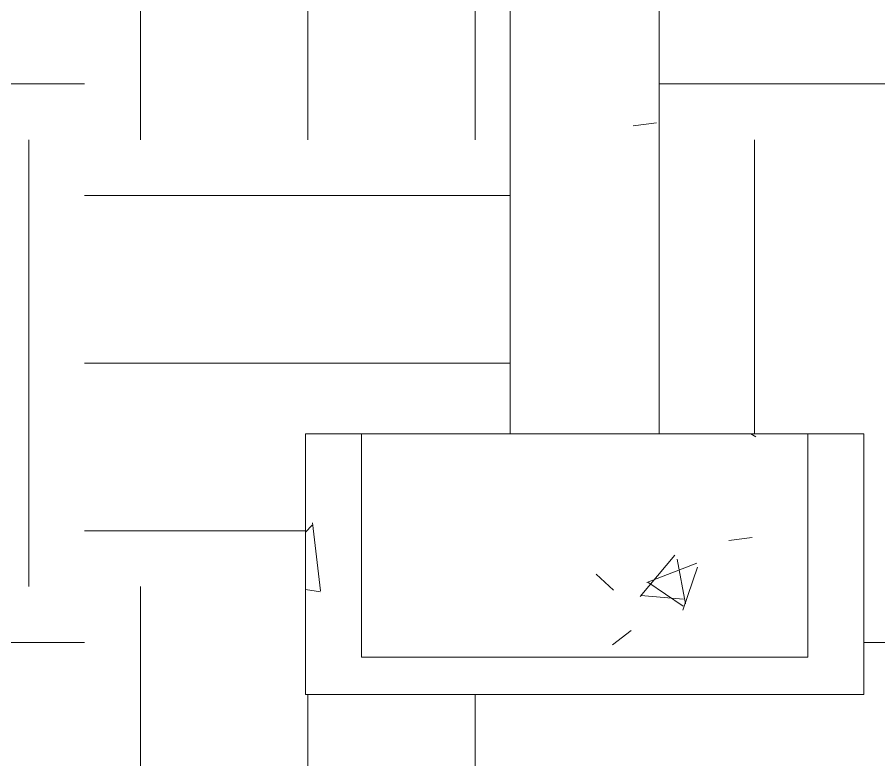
# Model space of a CAD drawing. Header units: inches. Extents: x 1718 to 6958, y -253 to 585.
# Drawn here: x 4835.51 to 4881.81, y -87.51 to -47.63 of the extents above; entities that cross this region are included whole.
import ezdxf

# ---------------------------------------------------------------- set-up
doc = ezdxf.new("R2010")
doc.units = ezdxf.units.IN
doc.header["$MEASUREMENT"] = 0
for name, color, linetype, lineweight in [('0-4', 10, 'Continuous', 5), ('A-WALL-PATT-1', 252, 'Continuous', 9), ('C-TOPO-1', 252, 'Continuous', 9), ('S-FNDN-1', 250, 'Continuous', 9), ('S-FNDN-3', 252, 'Continuous', 9), ('S-FNDN-5', 32, 'Continuous', 9)]:
    doc.layers.add(name, color=color, linetype=linetype, lineweight=lineweight)

# ---------------------------------------------------------------- blocks, each defined once
blk = doc.blocks.new('CTR  - Topography_rvt-2-BUILDING ELEVATION - COURTYARD - LOOKING EAST')
at = {"layer": 'C-TOPO-1'}
h = blk.add_hatch(dxfattribs=at)
h.set_pattern_fill('FP_86', color=256, style=0, pattern_type=2)
h.set_pattern_definition([(0, (-1688.897, 68.768), (24, 24), [24, -24]), (0, (-1688.897, 77.768), (24, 24), [24, -24]), (0, (-1688.897, 86.768), (24, 24), [24, -24]), (90, (-1685.897, 89.768), (-24, 24), [24, -24]), (90, (-1676.897, 89.768), (-24, 24), [24, -24]), (90, (-1667.897, 89.768), (-24, 24), [24, -24])])
h.paths.add_polyline_path([(-3935.425, -238.788), (-3832.324, -238.788), (-3832.324, -182), (-3839.324, -182), (-3839.324, -180), (-3847.824, -180), (-3847.824, -168), (-3843.209, -161.432), (-3837.265, -158), (-3832.324, -158), (-3832.324, -32.4), (-3875.324, -32.4), (-3875.324, -70), (-3864.324, -70), (-3864.324, -84), (-3894.324, -84), (-3894.324, -70), (-3883.324, -70), (-3883.324, -37.308), (-3883.48, -37.253), (-3883.568, -37.112), (-3883.574, -36.984), (-3883.599, -33.686), (-3883.717, -33.57), (-3883.824, -33.546), (-3887.184, -33.52), (-3887.299, -33.402), (-3887.344, -33.295), (-3935.324, -33.295), (-3935.324, -70), (-3924.324, -70), (-3924.324, -84), (-3954.324, -84), (-3954.324, -70), (-3943.324, -70), (-3943.324, -32.595), (-4004.167, -35.914), (-4004.167, -238.788), (-3937.975, -238.788)], flags=0)
h.paths.add_polyline_path([(-3842.183, -177.087), (-3841.381, -176.701), (-3840.826, -176.005), (-3840.628, -175.137), (-3840.826, -174.27), (-3841.381, -173.574), (-3842.183, -173.188), (-3843.073, -173.188), (-3843.875, -173.574), (-3844.43, -174.27), (-3844.628, -175.137), (-3844.43, -176.005), (-3843.875, -176.701), (-3843.073, -177.087), (-3842.351, -177.087)], flags=0)
h.paths.add_polyline_path([(-3883.768, -33.222), (-3883.324, -33.222), (-3883.324, -32.4), (-3883.824, -32.4), (-3883.824, -33.222)], flags=0)
blk = doc.blocks.new('CTR - 1st Phase - Structure_rvt-2-BUILDING ELEVATION - COURTYARD - LOOKING EAST')
at = {"layer": 'S-FNDN-3'}
h = blk.add_hatch(dxfattribs=at)
h.set_pattern_fill('FP_106', color=256, style=0, pattern_type=2)
h.set_pattern_definition([(50, (-1688.897, 68.768), (27.5427, -2.40992), [2.88, -31.68]), (355, (-1688.897, 68.768), (-5.32784, 28.88427), [2.304, -25.344]), (100.451, (-1686.6, 68.567), (22.21532, 26.47393), [2.448, -26.924]), (46.184, (-1688.897, 76.448), (40.9819, -6.3564), [4.32, -47.52]), (96.636, (-1685.482, 75.918), (35.89075, 37.4062), [3.671, -40.386]), (351.184, (-1688.897, 76.45), (35.891, 37.4062), [3.456, -38.016]), (21, (-1685.057, 74.528), (22.92104, -15.46073), [2.88, -31.68]), (326, (-1685.057, 74.528), (9.34353, 27.84574), [2.304, -25.344]), (71.451, (-1683.147, 73.24), (32.26477, 12.38442), [2.448, -26.924]), (37.5, (-1688.897, 68.768), (0.466855, 12.782707), [1.267, -23.77, 1.267, -24.461, -25.44]), (37.5, (-1688.897, 68.768), (0.466855, 12.782707), [-50.765, 1.267, -24.173]), (7.5, (-1688.897, 68.768), (10.10159, 15.14509), [1.267, -13.402, 1.267, -23.194, -9.696]), (7.5, (-1688.897, 68.768), (10.10159, 15.14509), [-39.13, 1.267, -8.429]), (327.5, (-1697.46, 68.768), (20.49916, -0.86578), [1.267, -8.333, 1.267, -28.685, -39.744]), (327.5, (-1697.46, 68.768), (20.49916, -0.86578), [-39.552, 1.267, -38.477]), (317.5, (-1701.3, 68.768), (22.39478, 3.84429), [1.267, -11.213, 1.267, -18.624, -28.224]), (317.5, (-1701.3, 68.768), (22.39478, 3.84429), [-32.371, 1.267, -26.957])])
h.paths.add_polyline_path([(-3876.569, -84), (-3864.324, -84), (-3864.324, -70), (-3894.324, -70), (-3894.324, -84), (-3881.484, -84)], flags=0)
at = {"layer": 'S-FNDN-1'}
for p, q in [((-3864.324, -70), (-3894.324, -70)), ((-3894.324, -70), (-3894.324, -84)), ((-3864.324, -84), (-3864.324, -70)), ((-3894.324, -84), (-3864.324, -84))]:
    blk.add_line(p, q, dxfattribs=at)

msp = doc.modelspace()

# ---------------------------------------------------------------- hatches: boundary and pattern name
at = {"layer": 'A-WALL-PATT-1'}
h = msp.add_hatch(dxfattribs=at)
h.set_pattern_fill('FP_106', color=256, style=0, pattern_type=2)
h.set_pattern_definition([(50, (7056.429, 68.768), (27.5427, -2.40992), [2.88, -31.68]), (355, (7056.43, 68.768), (-5.32784, 28.88427), [2.304, -25.344]), (100.451, (7058.725, 68.567), (22.21532, 26.47393), [2.448, -26.924]), (46.184, (7056.43, 76.448), (40.9819, -6.3564), [4.32, -47.52]), (96.636, (7059.844, 75.918), (35.89075, 37.4062), [3.671, -40.386]), (351.184, (7056.43, 76.45), (35.891, 37.4062), [3.456, -38.016]), (21, (7060.269, 74.528), (22.92104, -15.46073), [2.88, -31.68]), (326, (7060.27, 74.528), (9.34353, 27.84574), [2.304, -25.344]), (71.451, (7062.18, 73.24), (32.26477, 12.38442), [2.448, -26.924]), (37.5, (7056.429, 68.768), (0.466855, 12.782707), [1.267, -23.77, 1.267, -24.461, -25.44]), (37.5, (7056.429, 68.768), (0.466855, 12.782707), [-50.765, 1.267, -24.173]), (7.5, (7056.429, 68.768), (10.10159, 15.14509), [1.267, -13.402, 1.267, -23.194, -9.696]), (7.5, (7056.429, 68.768), (10.10159, 15.14509), [-39.13, 1.267, -8.429]), (327.5, (7047.866, 68.768), (20.49916, -0.86578), [1.267, -8.333, 1.267, -28.685, -39.744]), (327.5, (7047.866, 68.768), (20.49916, -0.86578), [-39.552, 1.267, -38.477]), (317.5, (7044.026, 68.768), (22.39478, 3.84429), [1.267, -11.213, 1.267, -18.624, -28.224]), (317.5, (7044.026, 68.768), (22.39478, 3.84429), [-32.371, 1.267, -26.957])])
h.paths.add_polyline_path([(4867.423, -70), (4870.002, -70), (4870.002, -16.234), (4862.002, -16.234), (4862.002, -70), (4863.842, -70)], flags=0)

# ---------------------------------------------------------------- linework, layer by layer
at = {"layer": 'S-FNDN-5'}
for p, q in [((4870.002, -70), (4870.002, -16.234)), ((4862.002, -37.256), (4862.002, -70)), ((4878.002, -70), (4854.002, -70)), ((4854.002, -70), (4854.002, -82)), ((4878.002, -82), (4878.002, -70)), ((4854.002, -82), (4878.002, -82))]:
    msp.add_line(p, q, dxfattribs=at)

# ---------------------------------------------------------------- block references
at = {"layer": '0-4'}
for name in ['CTR - 1st Phase - Structure_rvt-2-BUILDING ELEVATION - COURTYARD - LOOKING EAST', 'CTR  - Topography_rvt-2-BUILDING ELEVATION - COURTYARD - LOOKING EAST']:
    msp.add_blockref(name, (8745.326, 0), dxfattribs=at)

doc.saveas('drawing.dxf')
